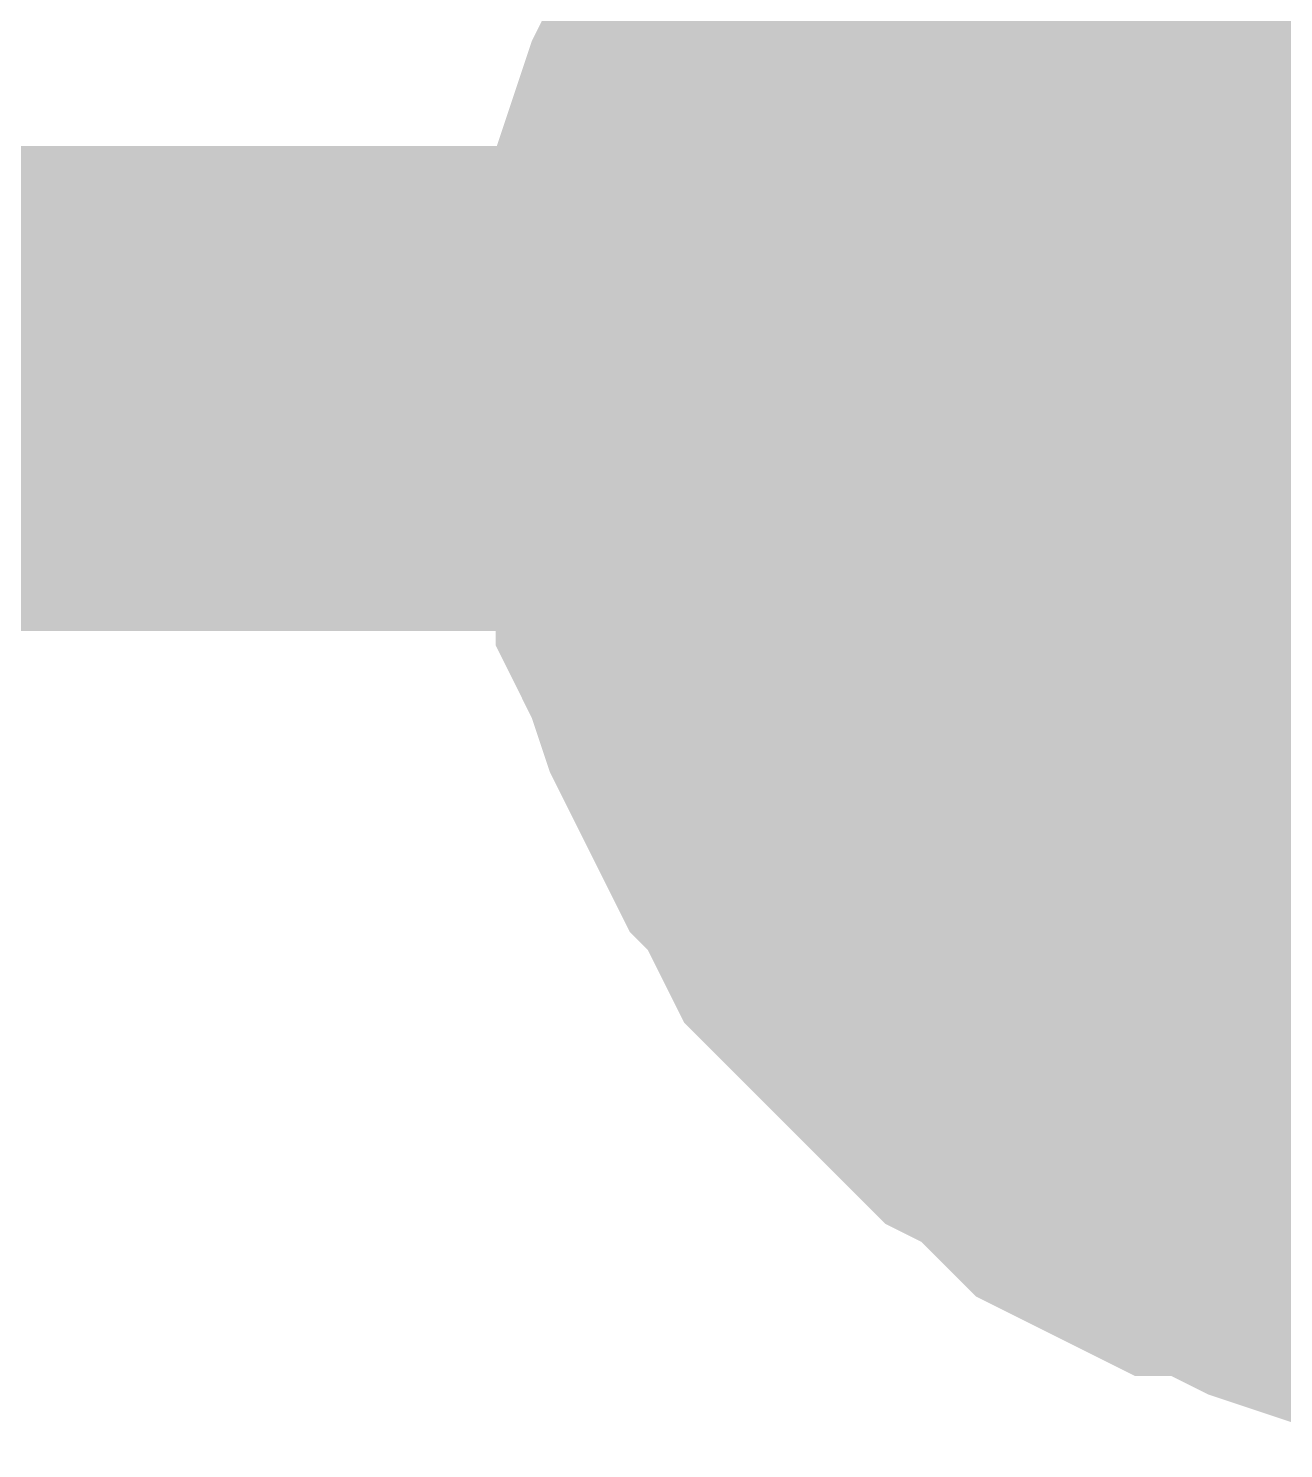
# Model space of a CAD drawing. Header units: inches. Extents: x 0 to 432, y 0 to 280.
# Drawn here: x 154.006 to 154.783, y 182.213 to 183.09 of the extents above; entities that cross this region are included whole.
import ezdxf

# ---------------------------------------------------------------- set-up
doc = ezdxf.new("R2010")
doc.units = ezdxf.units.IN
doc.layers.add('Sheet', color=255, linetype='Continuous')

msp = doc.modelspace()

# ---------------------------------------------------------------- linework, layer by layer
at = {"layer": 'Sheet'}
for points in [[(154.43409, 182.86775, 0.29972, 0.29972, 0), (154.43409, 182.89021, 0.29972, 0.29972, 0), (154.43409, 182.9239, 0.29972, 0.29972, 0), (154.44532, 182.94636, 0.29972, 0.29972, 0), (154.44532, 182.96882, 0.29972, 0.29972, 0), (154.44532, 182.99128, 0.29972, 0.29972, 0), (154.45655, 183.02497, 0.29972, 0.29972, 0), (154.46778, 183.04743, 0.29972, 0.29972, 0), (154.47901, 183.06989, 0.29972, 0.29972, 0), (154.49024, 183.09235, 0.29972, 0.29972, 0), (154.50147, 183.11481, 0.29972, 0.29972, 0), (154.5127, 183.13727, 0.29972, 0.29972, 0), (154.52393, 183.15973, 0.29972, 0.29972, 0), (154.53516, 183.17096, 0.29972, 0.29972, 0), (154.55763, 183.19342, 0.29972, 0.29972, 0), (154.56886, 183.21588, 0.29972, 0.29972, 0), (154.59132, 183.22711, 0.29972, 0.29972, 0), (154.60255, 183.24957, 0.29972, 0.29972, 0)], [(154.43409, 182.86775, 0.29972, 0.29972, 0), (154.43409, 182.89021, 0.29972, 0.29972, 0), (154.43409, 182.9239, 0.29972, 0.29972, 0), (154.44532, 182.94636, 0.29972, 0.29972, 0), (154.44532, 182.96882, 0.29972, 0.29972, 0), (154.44532, 182.99128, 0.29972, 0.29972, 0), (154.45655, 183.02497, 0.29972, 0.29972, 0), (154.46778, 183.04743, 0.29972, 0.29972, 0), (154.47901, 183.06989, 0.29972, 0.29972, 0), (154.49024, 183.09235, 0.29972, 0.29972, 0), (154.50147, 183.11481, 0.29972, 0.29972, 0), (154.5127, 183.13727, 0.29972, 0.29972, 0), (154.52393, 183.15973, 0.29972, 0.29972, 0), (154.53516, 183.17096, 0.29972, 0.29972, 0), (154.55763, 183.19342, 0.29972, 0.29972, 0), (154.56886, 183.21588, 0.29972, 0.29972, 0), (154.59132, 183.22711, 0.29972, 0.29972, 0), (154.60255, 183.24957, 0.29972, 0.29972, 0)], [(154.43409, 182.86775, 0.29972, 0.29972, 0), (154.43409, 182.89021, 0.29972, 0.29972, 0), (154.43409, 182.9239, 0.29972, 0.29972, 0), (154.44532, 182.94636, 0.29972, 0.29972, 0), (154.44532, 182.96882, 0.29972, 0.29972, 0), (154.44532, 182.99128, 0.29972, 0.29972, 0), (154.45655, 183.02497, 0.29972, 0.29972, 0), (154.46778, 183.04743, 0.29972, 0.29972, 0), (154.47901, 183.06989, 0.29972, 0.29972, 0), (154.49024, 183.09235, 0.29972, 0.29972, 0), (154.50147, 183.11481, 0.29972, 0.29972, 0), (154.5127, 183.13727, 0.29972, 0.29972, 0), (154.52393, 183.15973, 0.29972, 0.29972, 0), (154.53516, 183.17096, 0.29972, 0.29972, 0), (154.55763, 183.19342, 0.29972, 0.29972, 0), (154.56886, 183.21588, 0.29972, 0.29972, 0), (154.59132, 183.22711, 0.29972, 0.29972, 0), (154.60255, 183.24957, 0.29972, 0.29972, 0)], [(154.43409, 182.86775, 0.29972, 0.29972, 0), (154.43409, 182.89021, 0.29972, 0.29972, 0), (154.43409, 182.9239, 0.29972, 0.29972, 0), (154.44532, 182.94636, 0.29972, 0.29972, 0), (154.44532, 182.96882, 0.29972, 0.29972, 0), (154.44532, 182.99128, 0.29972, 0.29972, 0), (154.45655, 183.02497, 0.29972, 0.29972, 0), (154.46778, 183.04743, 0.29972, 0.29972, 0), (154.47901, 183.06989, 0.29972, 0.29972, 0), (154.49024, 183.09235, 0.29972, 0.29972, 0), (154.50147, 183.11481, 0.29972, 0.29972, 0), (154.5127, 183.13727, 0.29972, 0.29972, 0), (154.52393, 183.15973, 0.29972, 0.29972, 0), (154.53516, 183.17096, 0.29972, 0.29972, 0), (154.55763, 183.19342, 0.29972, 0.29972, 0), (154.56886, 183.21588, 0.29972, 0.29972, 0), (154.59132, 183.22711, 0.29972, 0.29972, 0), (154.60255, 183.24957, 0.29972, 0.29972, 0)], [(154.43409, 182.86775, 0.29972, 0.29972, 0), (154.43409, 182.89021, 0.29972, 0.29972, 0), (154.43409, 182.9239, 0.29972, 0.29972, 0), (154.44532, 182.94636, 0.29972, 0.29972, 0), (154.44532, 182.96882, 0.29972, 0.29972, 0), (154.44532, 182.99128, 0.29972, 0.29972, 0), (154.45655, 183.02497, 0.29972, 0.29972, 0), (154.46778, 183.04743, 0.29972, 0.29972, 0), (154.47901, 183.06989, 0.29972, 0.29972, 0), (154.49024, 183.09235, 0.29972, 0.29972, 0), (154.50147, 183.11481, 0.29972, 0.29972, 0), (154.5127, 183.13727, 0.29972, 0.29972, 0), (154.52393, 183.15973, 0.29972, 0.29972, 0), (154.53516, 183.17096, 0.29972, 0.29972, 0), (154.55763, 183.19342, 0.29972, 0.29972, 0), (154.56886, 183.21588, 0.29972, 0.29972, 0), (154.59132, 183.22711, 0.29972, 0.29972, 0), (154.60255, 183.24957, 0.29972, 0.29972, 0)], [(154.43409, 182.86775, 0.29972, 0.29972, 0), (154.43409, 182.89021, 0.29972, 0.29972, 0), (154.43409, 182.9239, 0.29972, 0.29972, 0), (154.44532, 182.94636, 0.29972, 0.29972, 0), (154.44532, 182.96882, 0.29972, 0.29972, 0), (154.44532, 182.99128, 0.29972, 0.29972, 0), (154.45655, 183.02497, 0.29972, 0.29972, 0), (154.46778, 183.04743, 0.29972, 0.29972, 0), (154.47901, 183.06989, 0.29972, 0.29972, 0), (154.49024, 183.09235, 0.29972, 0.29972, 0), (154.50147, 183.11481, 0.29972, 0.29972, 0), (154.5127, 183.13727, 0.29972, 0.29972, 0), (154.52393, 183.15973, 0.29972, 0.29972, 0), (154.53516, 183.17096, 0.29972, 0.29972, 0), (154.55763, 183.19342, 0.29972, 0.29972, 0), (154.56886, 183.21588, 0.29972, 0.29972, 0), (154.59132, 183.22711, 0.29972, 0.29972, 0), (154.60255, 183.24957, 0.29972, 0.29972, 0)], [(154.43409, 182.86775, 0.29972, 0.29972, 0), (154.43409, 182.89021, 0.29972, 0.29972, 0), (154.43409, 182.9239, 0.29972, 0.29972, 0), (154.44532, 182.94636, 0.29972, 0.29972, 0), (154.44532, 182.96882, 0.29972, 0.29972, 0), (154.44532, 182.99128, 0.29972, 0.29972, 0), (154.45655, 183.02497, 0.29972, 0.29972, 0), (154.46778, 183.04743, 0.29972, 0.29972, 0), (154.47901, 183.06989, 0.29972, 0.29972, 0), (154.49024, 183.09235, 0.29972, 0.29972, 0), (154.50147, 183.11481, 0.29972, 0.29972, 0), (154.5127, 183.13727, 0.29972, 0.29972, 0), (154.52393, 183.15973, 0.29972, 0.29972, 0), (154.53516, 183.17096, 0.29972, 0.29972, 0), (154.55763, 183.19342, 0.29972, 0.29972, 0), (154.56886, 183.21588, 0.29972, 0.29972, 0), (154.59132, 183.22711, 0.29972, 0.29972, 0), (154.60255, 183.24957, 0.29972, 0.29972, 0)], [(154.43409, 182.86775, 0.09906, 0.09906, 0), (154.43409, 182.89021, 0.09906, 0.09906, 0), (154.43409, 182.9239, 0.09906, 0.09906, 0), (154.44532, 182.94636, 0.09906, 0.09906, 0), (154.44532, 182.96882, 0.09906, 0.09906, 0), (154.44532, 182.99128, 0.09906, 0.09906, 0), (154.45655, 183.02497, 0.09906, 0.09906, 0), (154.46778, 183.04743, 0.09906, 0.09906, 0), (154.47901, 183.06989, 0.09906, 0.09906, 0), (154.49024, 183.09235, 0.09906, 0.09906, 0), (154.50147, 183.11481, 0.09906, 0.09906, 0), (154.5127, 183.13727, 0.09906, 0.09906, 0), (154.52393, 183.15973, 0.09906, 0.09906, 0)], [(154.43409, 182.86775, 0.09906, 0.09906, 0), (154.43409, 182.89021, 0.09906, 0.09906, 0), (154.43409, 182.9239, 0.09906, 0.09906, 0), (154.44532, 182.94636, 0.09906, 0.09906, 0), (154.44532, 182.96882, 0.09906, 0.09906, 0), (154.44532, 182.99128, 0.09906, 0.09906, 0), (154.45655, 183.02497, 0.09906, 0.09906, 0), (154.46778, 183.04743, 0.09906, 0.09906, 0), (154.47901, 183.06989, 0.09906, 0.09906, 0), (154.49024, 183.09235, 0.09906, 0.09906, 0), (154.50147, 183.11481, 0.09906, 0.09906, 0), (154.5127, 183.13727, 0.09906, 0.09906, 0), (154.52393, 183.15973, 0.09906, 0.09906, 0)], [(154.43409, 182.86775, 0.09906, 0.09906, 0), (154.43409, 182.89021, 0.09906, 0.09906, 0), (154.43409, 182.9239, 0.09906, 0.09906, 0), (154.44532, 182.94636, 0.09906, 0.09906, 0), (154.44532, 182.96882, 0.09906, 0.09906, 0), (154.44532, 182.99128, 0.09906, 0.09906, 0), (154.45655, 183.02497, 0.09906, 0.09906, 0), (154.46778, 183.04743, 0.09906, 0.09906, 0), (154.47901, 183.06989, 0.09906, 0.09906, 0), (154.49024, 183.09235, 0.09906, 0.09906, 0), (154.50147, 183.11481, 0.09906, 0.09906, 0), (154.5127, 183.13727, 0.09906, 0.09906, 0), (154.52393, 183.15973, 0.09906, 0.09906, 0)], [(154.43409, 182.86775, 0.09906, 0.09906, 0), (154.43409, 182.89021, 0.09906, 0.09906, 0), (154.43409, 182.9239, 0.09906, 0.09906, 0), (154.44532, 182.94636, 0.09906, 0.09906, 0), (154.44532, 182.96882, 0.09906, 0.09906, 0), (154.44532, 182.99128, 0.09906, 0.09906, 0), (154.45655, 183.02497, 0.09906, 0.09906, 0), (154.46778, 183.04743, 0.09906, 0.09906, 0), (154.47901, 183.06989, 0.09906, 0.09906, 0), (154.49024, 183.09235, 0.09906, 0.09906, 0), (154.50147, 183.11481, 0.09906, 0.09906, 0), (154.5127, 183.13727, 0.09906, 0.09906, 0), (154.52393, 183.15973, 0.09906, 0.09906, 0)], [(154.43409, 182.86775, 0.09906, 0.09906, 0), (154.43409, 182.89021, 0.09906, 0.09906, 0), (154.43409, 182.9239, 0.09906, 0.09906, 0), (154.44532, 182.94636, 0.09906, 0.09906, 0), (154.44532, 182.96882, 0.09906, 0.09906, 0), (154.44532, 182.99128, 0.09906, 0.09906, 0), (154.45655, 183.02497, 0.09906, 0.09906, 0), (154.46778, 183.04743, 0.09906, 0.09906, 0), (154.47901, 183.06989, 0.09906, 0.09906, 0), (154.49024, 183.09235, 0.09906, 0.09906, 0), (154.50147, 183.11481, 0.09906, 0.09906, 0), (154.5127, 183.13727, 0.09906, 0.09906, 0), (154.52393, 183.15973, 0.09906, 0.09906, 0)], [(154.43409, 182.86775, 0.09906, 0.09906, 0), (154.43409, 182.89021, 0.09906, 0.09906, 0), (154.43409, 182.9239, 0.09906, 0.09906, 0), (154.44532, 182.94636, 0.09906, 0.09906, 0), (154.44532, 182.96882, 0.09906, 0.09906, 0), (154.44532, 182.99128, 0.09906, 0.09906, 0), (154.45655, 183.02497, 0.09906, 0.09906, 0), (154.46778, 183.04743, 0.09906, 0.09906, 0), (154.47901, 183.06989, 0.09906, 0.09906, 0), (154.49024, 183.09235, 0.09906, 0.09906, 0), (154.50147, 183.11481, 0.09906, 0.09906, 0), (154.5127, 183.13727, 0.09906, 0.09906, 0), (154.52393, 183.15973, 0.09906, 0.09906, 0)], [(154.43409, 182.86775, 0.09906, 0.09906, 0), (154.43409, 182.89021, 0.09906, 0.09906, 0), (154.43409, 182.9239, 0.09906, 0.09906, 0), (154.44532, 182.94636, 0.09906, 0.09906, 0), (154.44532, 182.96882, 0.09906, 0.09906, 0), (154.44532, 182.99128, 0.09906, 0.09906, 0), (154.45655, 183.02497, 0.09906, 0.09906, 0), (154.46778, 183.04743, 0.09906, 0.09906, 0), (154.47901, 183.06989, 0.09906, 0.09906, 0), (154.49024, 183.09235, 0.09906, 0.09906, 0), (154.50147, 183.11481, 0.09906, 0.09906, 0), (154.5127, 183.13727, 0.09906, 0.09906, 0), (154.52393, 183.15973, 0.09906, 0.09906, 0)], [(152.40132, 182.86775, 0.29972, 0.29972, 0), (154.9507, 182.86775, 0.29972, 0.29972, 0)], [(154.9507, 182.3624, 0.29972, 0.29972, 0), (154.92824, 182.3624, 0.29972, 0.29972, 0), (154.89455, 182.3624, 0.29972, 0.29972, 0), (154.87209, 182.37363, 0.29972, 0.29972, 0), (154.84963, 182.37363, 0.29972, 0.29972, 0), (154.82716, 182.37363, 0.29972, 0.29972, 0), (154.79347, 182.38486, 0.29972, 0.29972, 0), (154.77101, 182.39609, 0.29972, 0.29972, 0), (154.74855, 182.40732, 0.29972, 0.29972, 0), (154.72609, 182.40732, 0.29972, 0.29972, 0), (154.70363, 182.41855, 0.29972, 0.29972, 0), (154.68116, 182.42978, 0.29972, 0.29972, 0), (154.6587, 182.45224, 0.29972, 0.29972, 0), (154.64747, 182.46347, 0.29972, 0.29972, 0), (154.62501, 182.4747, 0.29972, 0.29972, 0), (154.60255, 182.49716, 0.29972, 0.29972, 0), (154.59132, 182.50839, 0.29972, 0.29972, 0), (154.56886, 182.53085, 0.29972, 0.29972, 0), (154.55763, 182.54208, 0.29972, 0.29972, 0), (154.53516, 182.56454, 0.29972, 0.29972, 0), (154.52393, 182.587, 0.29972, 0.29972, 0), (154.5127, 182.60946, 0.29972, 0.29972, 0), (154.50147, 182.62069, 0.29972, 0.29972, 0), (154.49024, 182.64315, 0.29972, 0.29972, 0), (154.47901, 182.66561, 0.29972, 0.29972, 0), (154.46778, 182.68807, 0.29972, 0.29972, 0), (154.45655, 182.72176, 0.29972, 0.29972, 0), (154.44532, 182.74422, 0.29972, 0.29972, 0), (154.44532, 182.76668, 0.29972, 0.29972, 0), (154.44532, 182.78914, 0.29972, 0.29972, 0), (154.43409, 182.8116, 0.29972, 0.29972, 0), (154.43409, 182.84529, 0.29972, 0.29972, 0), (154.43409, 182.86775, 0.29972, 0.29972, 0)], [(154.43409, 182.86775, 0.29972, 0.29972, 0), (154.43409, 182.86775, 0.29972, 0.29972, 0)], [(154.9507, 182.3624, 0.29972, 0.29972, 0), (154.92824, 182.3624, 0.29972, 0.29972, 0), (154.89455, 182.3624, 0.29972, 0.29972, 0), (154.87209, 182.37363, 0.29972, 0.29972, 0), (154.84963, 182.37363, 0.29972, 0.29972, 0), (154.82716, 182.37363, 0.29972, 0.29972, 0), (154.79347, 182.38486, 0.29972, 0.29972, 0), (154.77101, 182.39609, 0.29972, 0.29972, 0), (154.74855, 182.40732, 0.29972, 0.29972, 0), (154.72609, 182.40732, 0.29972, 0.29972, 0), (154.70363, 182.41855, 0.29972, 0.29972, 0), (154.68116, 182.42978, 0.29972, 0.29972, 0), (154.6587, 182.45224, 0.29972, 0.29972, 0), (154.64747, 182.46347, 0.29972, 0.29972, 0), (154.62501, 182.4747, 0.29972, 0.29972, 0), (154.60255, 182.49716, 0.29972, 0.29972, 0), (154.59132, 182.50839, 0.29972, 0.29972, 0), (154.56886, 182.53085, 0.29972, 0.29972, 0), (154.55763, 182.54208, 0.29972, 0.29972, 0), (154.53516, 182.56454, 0.29972, 0.29972, 0), (154.52393, 182.587, 0.29972, 0.29972, 0), (154.5127, 182.60946, 0.29972, 0.29972, 0), (154.50147, 182.62069, 0.29972, 0.29972, 0), (154.49024, 182.64315, 0.29972, 0.29972, 0), (154.47901, 182.66561, 0.29972, 0.29972, 0), (154.46778, 182.68807, 0.29972, 0.29972, 0), (154.45655, 182.72176, 0.29972, 0.29972, 0), (154.44532, 182.74422, 0.29972, 0.29972, 0), (154.44532, 182.76668, 0.29972, 0.29972, 0), (154.44532, 182.78914, 0.29972, 0.29972, 0), (154.43409, 182.8116, 0.29972, 0.29972, 0), (154.43409, 182.84529, 0.29972, 0.29972, 0), (154.43409, 182.86775, 0.29972, 0.29972, 0)], [(154.43409, 182.86775, 0.29972, 0.29972, 0), (154.43409, 182.86775, 0.29972, 0.29972, 0)], [(154.9507, 182.3624, 0.29972, 0.29972, 0), (154.92824, 182.3624, 0.29972, 0.29972, 0), (154.89455, 182.3624, 0.29972, 0.29972, 0), (154.87209, 182.37363, 0.29972, 0.29972, 0), (154.84963, 182.37363, 0.29972, 0.29972, 0), (154.82716, 182.37363, 0.29972, 0.29972, 0), (154.79347, 182.38486, 0.29972, 0.29972, 0), (154.77101, 182.39609, 0.29972, 0.29972, 0), (154.74855, 182.40732, 0.29972, 0.29972, 0), (154.72609, 182.40732, 0.29972, 0.29972, 0), (154.70363, 182.41855, 0.29972, 0.29972, 0), (154.68116, 182.42978, 0.29972, 0.29972, 0), (154.6587, 182.45224, 0.29972, 0.29972, 0), (154.64747, 182.46347, 0.29972, 0.29972, 0), (154.62501, 182.4747, 0.29972, 0.29972, 0), (154.60255, 182.49716, 0.29972, 0.29972, 0), (154.59132, 182.50839, 0.29972, 0.29972, 0), (154.56886, 182.53085, 0.29972, 0.29972, 0), (154.55763, 182.54208, 0.29972, 0.29972, 0), (154.53516, 182.56454, 0.29972, 0.29972, 0), (154.52393, 182.587, 0.29972, 0.29972, 0), (154.5127, 182.60946, 0.29972, 0.29972, 0), (154.50147, 182.62069, 0.29972, 0.29972, 0), (154.49024, 182.64315, 0.29972, 0.29972, 0), (154.47901, 182.66561, 0.29972, 0.29972, 0), (154.46778, 182.68807, 0.29972, 0.29972, 0), (154.45655, 182.72176, 0.29972, 0.29972, 0), (154.44532, 182.74422, 0.29972, 0.29972, 0), (154.44532, 182.76668, 0.29972, 0.29972, 0), (154.44532, 182.78914, 0.29972, 0.29972, 0), (154.43409, 182.8116, 0.29972, 0.29972, 0), (154.43409, 182.84529, 0.29972, 0.29972, 0), (154.43409, 182.86775, 0.29972, 0.29972, 0)], [(154.43409, 182.86775, 0.29972, 0.29972, 0), (154.43409, 182.86775, 0.29972, 0.29972, 0)], [(154.9507, 182.3624, 0.29972, 0.29972, 0), (154.92824, 182.3624, 0.29972, 0.29972, 0), (154.89455, 182.3624, 0.29972, 0.29972, 0), (154.87209, 182.37363, 0.29972, 0.29972, 0), (154.84963, 182.37363, 0.29972, 0.29972, 0), (154.82716, 182.37363, 0.29972, 0.29972, 0), (154.79347, 182.38486, 0.29972, 0.29972, 0), (154.77101, 182.39609, 0.29972, 0.29972, 0), (154.74855, 182.40732, 0.29972, 0.29972, 0), (154.72609, 182.40732, 0.29972, 0.29972, 0), (154.70363, 182.41855, 0.29972, 0.29972, 0), (154.68116, 182.42978, 0.29972, 0.29972, 0), (154.6587, 182.45224, 0.29972, 0.29972, 0), (154.64747, 182.46347, 0.29972, 0.29972, 0), (154.62501, 182.4747, 0.29972, 0.29972, 0), (154.60255, 182.49716, 0.29972, 0.29972, 0), (154.59132, 182.50839, 0.29972, 0.29972, 0), (154.56886, 182.53085, 0.29972, 0.29972, 0), (154.55763, 182.54208, 0.29972, 0.29972, 0), (154.53516, 182.56454, 0.29972, 0.29972, 0), (154.52393, 182.587, 0.29972, 0.29972, 0), (154.5127, 182.60946, 0.29972, 0.29972, 0), (154.50147, 182.62069, 0.29972, 0.29972, 0), (154.49024, 182.64315, 0.29972, 0.29972, 0), (154.47901, 182.66561, 0.29972, 0.29972, 0), (154.46778, 182.68807, 0.29972, 0.29972, 0), (154.45655, 182.72176, 0.29972, 0.29972, 0), (154.44532, 182.74422, 0.29972, 0.29972, 0), (154.44532, 182.76668, 0.29972, 0.29972, 0), (154.44532, 182.78914, 0.29972, 0.29972, 0), (154.43409, 182.8116, 0.29972, 0.29972, 0), (154.43409, 182.84529, 0.29972, 0.29972, 0), (154.43409, 182.86775, 0.29972, 0.29972, 0)], [(154.43409, 182.86775, 0.29972, 0.29972, 0), (154.43409, 182.86775, 0.29972, 0.29972, 0)], [(154.9507, 182.3624, 0.29972, 0.29972, 0), (154.92824, 182.3624, 0.29972, 0.29972, 0), (154.89455, 182.3624, 0.29972, 0.29972, 0), (154.87209, 182.37363, 0.29972, 0.29972, 0), (154.84963, 182.37363, 0.29972, 0.29972, 0), (154.82716, 182.37363, 0.29972, 0.29972, 0), (154.79347, 182.38486, 0.29972, 0.29972, 0), (154.77101, 182.39609, 0.29972, 0.29972, 0), (154.74855, 182.40732, 0.29972, 0.29972, 0), (154.72609, 182.40732, 0.29972, 0.29972, 0), (154.70363, 182.41855, 0.29972, 0.29972, 0), (154.68116, 182.42978, 0.29972, 0.29972, 0), (154.6587, 182.45224, 0.29972, 0.29972, 0), (154.64747, 182.46347, 0.29972, 0.29972, 0), (154.62501, 182.4747, 0.29972, 0.29972, 0), (154.60255, 182.49716, 0.29972, 0.29972, 0), (154.59132, 182.50839, 0.29972, 0.29972, 0), (154.56886, 182.53085, 0.29972, 0.29972, 0), (154.55763, 182.54208, 0.29972, 0.29972, 0), (154.53516, 182.56454, 0.29972, 0.29972, 0), (154.52393, 182.587, 0.29972, 0.29972, 0), (154.5127, 182.60946, 0.29972, 0.29972, 0), (154.50147, 182.62069, 0.29972, 0.29972, 0), (154.49024, 182.64315, 0.29972, 0.29972, 0), (154.47901, 182.66561, 0.29972, 0.29972, 0), (154.46778, 182.68807, 0.29972, 0.29972, 0), (154.45655, 182.72176, 0.29972, 0.29972, 0), (154.44532, 182.74422, 0.29972, 0.29972, 0), (154.44532, 182.76668, 0.29972, 0.29972, 0), (154.44532, 182.78914, 0.29972, 0.29972, 0), (154.43409, 182.8116, 0.29972, 0.29972, 0), (154.43409, 182.84529, 0.29972, 0.29972, 0), (154.43409, 182.86775, 0.29972, 0.29972, 0)], [(154.43409, 182.86775, 0.29972, 0.29972, 0), (154.43409, 182.86775, 0.29972, 0.29972, 0)], [(154.9507, 182.3624, 0.29972, 0.29972, 0), (154.92824, 182.3624, 0.29972, 0.29972, 0), (154.89455, 182.3624, 0.29972, 0.29972, 0), (154.87209, 182.37363, 0.29972, 0.29972, 0), (154.84963, 182.37363, 0.29972, 0.29972, 0), (154.82716, 182.37363, 0.29972, 0.29972, 0), (154.79347, 182.38486, 0.29972, 0.29972, 0), (154.77101, 182.39609, 0.29972, 0.29972, 0), (154.74855, 182.40732, 0.29972, 0.29972, 0), (154.72609, 182.40732, 0.29972, 0.29972, 0), (154.70363, 182.41855, 0.29972, 0.29972, 0), (154.68116, 182.42978, 0.29972, 0.29972, 0), (154.6587, 182.45224, 0.29972, 0.29972, 0), (154.64747, 182.46347, 0.29972, 0.29972, 0), (154.62501, 182.4747, 0.29972, 0.29972, 0), (154.60255, 182.49716, 0.29972, 0.29972, 0), (154.59132, 182.50839, 0.29972, 0.29972, 0), (154.56886, 182.53085, 0.29972, 0.29972, 0), (154.55763, 182.54208, 0.29972, 0.29972, 0), (154.53516, 182.56454, 0.29972, 0.29972, 0), (154.52393, 182.587, 0.29972, 0.29972, 0), (154.5127, 182.60946, 0.29972, 0.29972, 0), (154.50147, 182.62069, 0.29972, 0.29972, 0), (154.49024, 182.64315, 0.29972, 0.29972, 0), (154.47901, 182.66561, 0.29972, 0.29972, 0), (154.46778, 182.68807, 0.29972, 0.29972, 0), (154.45655, 182.72176, 0.29972, 0.29972, 0), (154.44532, 182.74422, 0.29972, 0.29972, 0), (154.44532, 182.76668, 0.29972, 0.29972, 0), (154.44532, 182.78914, 0.29972, 0.29972, 0), (154.43409, 182.8116, 0.29972, 0.29972, 0), (154.43409, 182.84529, 0.29972, 0.29972, 0), (154.43409, 182.86775, 0.29972, 0.29972, 0)], [(154.43409, 182.86775, 0.29972, 0.29972, 0), (154.43409, 182.86775, 0.29972, 0.29972, 0)], [(154.9507, 182.3624, 0.29972, 0.29972, 0), (154.92824, 182.3624, 0.29972, 0.29972, 0), (154.89455, 182.3624, 0.29972, 0.29972, 0), (154.87209, 182.37363, 0.29972, 0.29972, 0), (154.84963, 182.37363, 0.29972, 0.29972, 0), (154.82716, 182.37363, 0.29972, 0.29972, 0), (154.79347, 182.38486, 0.29972, 0.29972, 0), (154.77101, 182.39609, 0.29972, 0.29972, 0), (154.74855, 182.40732, 0.29972, 0.29972, 0), (154.72609, 182.40732, 0.29972, 0.29972, 0), (154.70363, 182.41855, 0.29972, 0.29972, 0), (154.68116, 182.42978, 0.29972, 0.29972, 0), (154.6587, 182.45224, 0.29972, 0.29972, 0), (154.64747, 182.46347, 0.29972, 0.29972, 0), (154.62501, 182.4747, 0.29972, 0.29972, 0), (154.60255, 182.49716, 0.29972, 0.29972, 0), (154.59132, 182.50839, 0.29972, 0.29972, 0), (154.56886, 182.53085, 0.29972, 0.29972, 0), (154.55763, 182.54208, 0.29972, 0.29972, 0), (154.53516, 182.56454, 0.29972, 0.29972, 0), (154.52393, 182.587, 0.29972, 0.29972, 0), (154.5127, 182.60946, 0.29972, 0.29972, 0), (154.50147, 182.62069, 0.29972, 0.29972, 0), (154.49024, 182.64315, 0.29972, 0.29972, 0), (154.47901, 182.66561, 0.29972, 0.29972, 0), (154.46778, 182.68807, 0.29972, 0.29972, 0), (154.45655, 182.72176, 0.29972, 0.29972, 0), (154.44532, 182.74422, 0.29972, 0.29972, 0), (154.44532, 182.76668, 0.29972, 0.29972, 0), (154.44532, 182.78914, 0.29972, 0.29972, 0), (154.43409, 182.8116, 0.29972, 0.29972, 0), (154.43409, 182.84529, 0.29972, 0.29972, 0), (154.43409, 182.86775, 0.29972, 0.29972, 0)], [(154.43409, 182.86775, 0.29972, 0.29972, 0), (154.43409, 182.86775, 0.29972, 0.29972, 0)], [(154.84963, 182.37363, 0.09906, 0.09906, 0), (154.82716, 182.37363, 0.09906, 0.09906, 0), (154.79347, 182.38486, 0.09906, 0.09906, 0), (154.77101, 182.39609, 0.09906, 0.09906, 0), (154.74855, 182.40732, 0.09906, 0.09906, 0), (154.72609, 182.40732, 0.09906, 0.09906, 0), (154.70363, 182.41855, 0.09906, 0.09906, 0), (154.68116, 182.42978, 0.09906, 0.09906, 0), (154.6587, 182.45224, 0.09906, 0.09906, 0), (154.64747, 182.46347, 0.09906, 0.09906, 0), (154.62501, 182.4747, 0.09906, 0.09906, 0), (154.60255, 182.49716, 0.09906, 0.09906, 0), (154.59132, 182.50839, 0.09906, 0.09906, 0), (154.56886, 182.53085, 0.09906, 0.09906, 0), (154.55763, 182.54208, 0.09906, 0.09906, 0), (154.53516, 182.56454, 0.09906, 0.09906, 0), (154.52393, 182.587, 0.09906, 0.09906, 0), (154.5127, 182.60946, 0.09906, 0.09906, 0), (154.50147, 182.62069, 0.09906, 0.09906, 0), (154.49024, 182.64315, 0.09906, 0.09906, 0), (154.47901, 182.66561, 0.09906, 0.09906, 0), (154.46778, 182.68807, 0.09906, 0.09906, 0), (154.45655, 182.72176, 0.09906, 0.09906, 0), (154.44532, 182.74422, 0.09906, 0.09906, 0), (154.44532, 182.76668, 0.09906, 0.09906, 0), (154.44532, 182.78914, 0.09906, 0.09906, 0), (154.43409, 182.8116, 0.09906, 0.09906, 0), (154.43409, 182.84529, 0.09906, 0.09906, 0), (154.43409, 182.86775, 0.09906, 0.09906, 0)], [(154.43409, 182.86775, 0.09906, 0.09906, 0), (154.43409, 182.86775, 0.09906, 0.09906, 0)], [(154.84963, 182.37363, 0.09906, 0.09906, 0), (154.82716, 182.37363, 0.09906, 0.09906, 0), (154.79347, 182.38486, 0.09906, 0.09906, 0), (154.77101, 182.39609, 0.09906, 0.09906, 0), (154.74855, 182.40732, 0.09906, 0.09906, 0), (154.72609, 182.40732, 0.09906, 0.09906, 0), (154.70363, 182.41855, 0.09906, 0.09906, 0), (154.68116, 182.42978, 0.09906, 0.09906, 0), (154.6587, 182.45224, 0.09906, 0.09906, 0), (154.64747, 182.46347, 0.09906, 0.09906, 0), (154.62501, 182.4747, 0.09906, 0.09906, 0), (154.60255, 182.49716, 0.09906, 0.09906, 0), (154.59132, 182.50839, 0.09906, 0.09906, 0), (154.56886, 182.53085, 0.09906, 0.09906, 0), (154.55763, 182.54208, 0.09906, 0.09906, 0), (154.53516, 182.56454, 0.09906, 0.09906, 0), (154.52393, 182.587, 0.09906, 0.09906, 0), (154.5127, 182.60946, 0.09906, 0.09906, 0), (154.50147, 182.62069, 0.09906, 0.09906, 0), (154.49024, 182.64315, 0.09906, 0.09906, 0), (154.47901, 182.66561, 0.09906, 0.09906, 0), (154.46778, 182.68807, 0.09906, 0.09906, 0), (154.45655, 182.72176, 0.09906, 0.09906, 0), (154.44532, 182.74422, 0.09906, 0.09906, 0), (154.44532, 182.76668, 0.09906, 0.09906, 0), (154.44532, 182.78914, 0.09906, 0.09906, 0), (154.43409, 182.8116, 0.09906, 0.09906, 0), (154.43409, 182.84529, 0.09906, 0.09906, 0), (154.43409, 182.86775, 0.09906, 0.09906, 0)], [(154.43409, 182.86775, 0.09906, 0.09906, 0), (154.43409, 182.86775, 0.09906, 0.09906, 0)], [(154.84963, 182.37363, 0.09906, 0.09906, 0), (154.82716, 182.37363, 0.09906, 0.09906, 0), (154.79347, 182.38486, 0.09906, 0.09906, 0), (154.77101, 182.39609, 0.09906, 0.09906, 0), (154.74855, 182.40732, 0.09906, 0.09906, 0), (154.72609, 182.40732, 0.09906, 0.09906, 0), (154.70363, 182.41855, 0.09906, 0.09906, 0), (154.68116, 182.42978, 0.09906, 0.09906, 0), (154.6587, 182.45224, 0.09906, 0.09906, 0), (154.64747, 182.46347, 0.09906, 0.09906, 0), (154.62501, 182.4747, 0.09906, 0.09906, 0), (154.60255, 182.49716, 0.09906, 0.09906, 0), (154.59132, 182.50839, 0.09906, 0.09906, 0), (154.56886, 182.53085, 0.09906, 0.09906, 0), (154.55763, 182.54208, 0.09906, 0.09906, 0), (154.53516, 182.56454, 0.09906, 0.09906, 0), (154.52393, 182.587, 0.09906, 0.09906, 0), (154.5127, 182.60946, 0.09906, 0.09906, 0), (154.50147, 182.62069, 0.09906, 0.09906, 0), (154.49024, 182.64315, 0.09906, 0.09906, 0), (154.47901, 182.66561, 0.09906, 0.09906, 0), (154.46778, 182.68807, 0.09906, 0.09906, 0), (154.45655, 182.72176, 0.09906, 0.09906, 0), (154.44532, 182.74422, 0.09906, 0.09906, 0), (154.44532, 182.76668, 0.09906, 0.09906, 0), (154.44532, 182.78914, 0.09906, 0.09906, 0), (154.43409, 182.8116, 0.09906, 0.09906, 0), (154.43409, 182.84529, 0.09906, 0.09906, 0), (154.43409, 182.86775, 0.09906, 0.09906, 0)], [(154.43409, 182.86775, 0.09906, 0.09906, 0), (154.43409, 182.86775, 0.09906, 0.09906, 0)], [(154.84963, 182.37363, 0.09906, 0.09906, 0), (154.82716, 182.37363, 0.09906, 0.09906, 0), (154.79347, 182.38486, 0.09906, 0.09906, 0), (154.77101, 182.39609, 0.09906, 0.09906, 0), (154.74855, 182.40732, 0.09906, 0.09906, 0), (154.72609, 182.40732, 0.09906, 0.09906, 0), (154.70363, 182.41855, 0.09906, 0.09906, 0), (154.68116, 182.42978, 0.09906, 0.09906, 0), (154.6587, 182.45224, 0.09906, 0.09906, 0), (154.64747, 182.46347, 0.09906, 0.09906, 0), (154.62501, 182.4747, 0.09906, 0.09906, 0), (154.60255, 182.49716, 0.09906, 0.09906, 0), (154.59132, 182.50839, 0.09906, 0.09906, 0), (154.56886, 182.53085, 0.09906, 0.09906, 0), (154.55763, 182.54208, 0.09906, 0.09906, 0), (154.53516, 182.56454, 0.09906, 0.09906, 0), (154.52393, 182.587, 0.09906, 0.09906, 0), (154.5127, 182.60946, 0.09906, 0.09906, 0), (154.50147, 182.62069, 0.09906, 0.09906, 0), (154.49024, 182.64315, 0.09906, 0.09906, 0), (154.47901, 182.66561, 0.09906, 0.09906, 0), (154.46778, 182.68807, 0.09906, 0.09906, 0), (154.45655, 182.72176, 0.09906, 0.09906, 0), (154.44532, 182.74422, 0.09906, 0.09906, 0), (154.44532, 182.76668, 0.09906, 0.09906, 0), (154.44532, 182.78914, 0.09906, 0.09906, 0), (154.43409, 182.8116, 0.09906, 0.09906, 0), (154.43409, 182.84529, 0.09906, 0.09906, 0), (154.43409, 182.86775, 0.09906, 0.09906, 0)], [(154.43409, 182.86775, 0.09906, 0.09906, 0), (154.43409, 182.86775, 0.09906, 0.09906, 0)], [(154.84963, 182.37363, 0.09906, 0.09906, 0), (154.82716, 182.37363, 0.09906, 0.09906, 0), (154.79347, 182.38486, 0.09906, 0.09906, 0), (154.77101, 182.39609, 0.09906, 0.09906, 0), (154.74855, 182.40732, 0.09906, 0.09906, 0), (154.72609, 182.40732, 0.09906, 0.09906, 0), (154.70363, 182.41855, 0.09906, 0.09906, 0), (154.68116, 182.42978, 0.09906, 0.09906, 0), (154.6587, 182.45224, 0.09906, 0.09906, 0), (154.64747, 182.46347, 0.09906, 0.09906, 0), (154.62501, 182.4747, 0.09906, 0.09906, 0), (154.60255, 182.49716, 0.09906, 0.09906, 0), (154.59132, 182.50839, 0.09906, 0.09906, 0), (154.56886, 182.53085, 0.09906, 0.09906, 0), (154.55763, 182.54208, 0.09906, 0.09906, 0), (154.53516, 182.56454, 0.09906, 0.09906, 0), (154.52393, 182.587, 0.09906, 0.09906, 0), (154.5127, 182.60946, 0.09906, 0.09906, 0), (154.50147, 182.62069, 0.09906, 0.09906, 0), (154.49024, 182.64315, 0.09906, 0.09906, 0), (154.47901, 182.66561, 0.09906, 0.09906, 0), (154.46778, 182.68807, 0.09906, 0.09906, 0), (154.45655, 182.72176, 0.09906, 0.09906, 0), (154.44532, 182.74422, 0.09906, 0.09906, 0), (154.44532, 182.76668, 0.09906, 0.09906, 0), (154.44532, 182.78914, 0.09906, 0.09906, 0), (154.43409, 182.8116, 0.09906, 0.09906, 0), (154.43409, 182.84529, 0.09906, 0.09906, 0), (154.43409, 182.86775, 0.09906, 0.09906, 0)], [(154.43409, 182.86775, 0.09906, 0.09906, 0), (154.43409, 182.86775, 0.09906, 0.09906, 0)], [(154.84963, 182.37363, 0.09906, 0.09906, 0), (154.82716, 182.37363, 0.09906, 0.09906, 0), (154.79347, 182.38486, 0.09906, 0.09906, 0), (154.77101, 182.39609, 0.09906, 0.09906, 0), (154.74855, 182.40732, 0.09906, 0.09906, 0), (154.72609, 182.40732, 0.09906, 0.09906, 0), (154.70363, 182.41855, 0.09906, 0.09906, 0), (154.68116, 182.42978, 0.09906, 0.09906, 0), (154.6587, 182.45224, 0.09906, 0.09906, 0), (154.64747, 182.46347, 0.09906, 0.09906, 0), (154.62501, 182.4747, 0.09906, 0.09906, 0), (154.60255, 182.49716, 0.09906, 0.09906, 0), (154.59132, 182.50839, 0.09906, 0.09906, 0), (154.56886, 182.53085, 0.09906, 0.09906, 0), (154.55763, 182.54208, 0.09906, 0.09906, 0), (154.53516, 182.56454, 0.09906, 0.09906, 0), (154.52393, 182.587, 0.09906, 0.09906, 0), (154.5127, 182.60946, 0.09906, 0.09906, 0), (154.50147, 182.62069, 0.09906, 0.09906, 0), (154.49024, 182.64315, 0.09906, 0.09906, 0), (154.47901, 182.66561, 0.09906, 0.09906, 0), (154.46778, 182.68807, 0.09906, 0.09906, 0), (154.45655, 182.72176, 0.09906, 0.09906, 0), (154.44532, 182.74422, 0.09906, 0.09906, 0), (154.44532, 182.76668, 0.09906, 0.09906, 0), (154.44532, 182.78914, 0.09906, 0.09906, 0), (154.43409, 182.8116, 0.09906, 0.09906, 0), (154.43409, 182.84529, 0.09906, 0.09906, 0), (154.43409, 182.86775, 0.09906, 0.09906, 0)], [(154.43409, 182.86775, 0.09906, 0.09906, 0), (154.43409, 182.86775, 0.09906, 0.09906, 0)], [(154.84963, 182.37363, 0.09906, 0.09906, 0), (154.82716, 182.37363, 0.09906, 0.09906, 0), (154.79347, 182.38486, 0.09906, 0.09906, 0), (154.77101, 182.39609, 0.09906, 0.09906, 0), (154.74855, 182.40732, 0.09906, 0.09906, 0), (154.72609, 182.40732, 0.09906, 0.09906, 0), (154.70363, 182.41855, 0.09906, 0.09906, 0), (154.68116, 182.42978, 0.09906, 0.09906, 0), (154.6587, 182.45224, 0.09906, 0.09906, 0), (154.64747, 182.46347, 0.09906, 0.09906, 0), (154.62501, 182.4747, 0.09906, 0.09906, 0), (154.60255, 182.49716, 0.09906, 0.09906, 0), (154.59132, 182.50839, 0.09906, 0.09906, 0), (154.56886, 182.53085, 0.09906, 0.09906, 0), (154.55763, 182.54208, 0.09906, 0.09906, 0), (154.53516, 182.56454, 0.09906, 0.09906, 0), (154.52393, 182.587, 0.09906, 0.09906, 0), (154.5127, 182.60946, 0.09906, 0.09906, 0), (154.50147, 182.62069, 0.09906, 0.09906, 0), (154.49024, 182.64315, 0.09906, 0.09906, 0), (154.47901, 182.66561, 0.09906, 0.09906, 0), (154.46778, 182.68807, 0.09906, 0.09906, 0), (154.45655, 182.72176, 0.09906, 0.09906, 0), (154.44532, 182.74422, 0.09906, 0.09906, 0), (154.44532, 182.76668, 0.09906, 0.09906, 0), (154.44532, 182.78914, 0.09906, 0.09906, 0), (154.43409, 182.8116, 0.09906, 0.09906, 0), (154.43409, 182.84529, 0.09906, 0.09906, 0), (154.43409, 182.86775, 0.09906, 0.09906, 0)], [(154.43409, 182.86775, 0.09906, 0.09906, 0), (154.43409, 182.86775, 0.09906, 0.09906, 0)]]:
    msp.add_lwpolyline(points, format="xyseb", dxfattribs=at)
msp.add_lwpolyline([(154.686, 182.88, 0.508, 0.508, 1), (155.194, 182.88, 0.508, 0.508, 1)], format="xyseb", close=True, dxfattribs=at)

doc.saveas('drawing.dxf')
